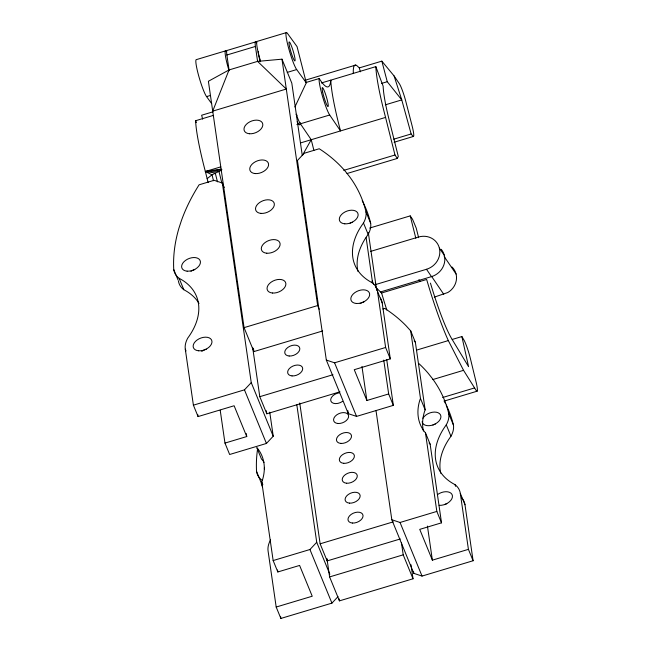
<?xml version="1.0" encoding="UTF-8"?>
<svg xmlns="http://www.w3.org/2000/svg" width="651" height="651" viewBox="0 0 651 651"><rect width="100%" height="100%" fill="white"/><g stroke="black" fill="none" stroke-linecap="round" stroke-linejoin="round"><path stroke-width="0.98" d="M338.032 596.617L331.929 603.127L280.866 618.45L276.187 607.041L312.228 596.226L299.598 565.434L277.822 571.969L273.151 560.56L261.759 481.903L262.394 480.243A78.974 49.378 -22.3 0 0 257.837 448.759L256.787 447.603L261.466 459.004L262.516 460.167A78.974 49.378 -22.3 0 1 264.054 462.365M371.672 282.656L372.307 280.988L366.147 237.745M382.845 308.989L384.725 308.419A244.394 152.806 -22.3 0 1 406.379 326.086L410.7 330.871L420.481 398.461L419.846 400.129A78.974 49.378 -22.3 0 0 424.403 431.605L425.453 432.769L430.132 444.169L441.516 522.834L419.74 529.369L432.37 560.161L468.419 549.346L460.306 493.352A32.159 20.108 -22.3 0 0 454.927 484.58A78.974 49.378 -22.3 0 1 446.277 424.851A32.159 20.108 -22.3 0 0 448.775 413.719A244.394 152.806 -22.3 0 0 432.329 378.491L428.195 373.283A244.394 152.806 -22.3 0 0 418.805 363.51M410.7 330.871L415.371 342.271L425.16 409.87L424.525 411.538A78.974 49.378 -22.3 0 0 423.443 431.068M294.919 106.967L306.295 82.807L297.051 46.603L287.433 33.364A19.742 2.384 73.3 0 0 288.043 45.944A19.742 2.384 73.3 0 0 296.677 69.559L306.295 82.807M347.056 173.516L397.313 158.429L398.298 156.492L389.388 120.899A63.18 7.625 73.3 0 1 383.146 86.192L375.83 66.63L321.334 82.986M302.43 155.353L311.227 139.721L300.404 123.796A19.742 2.384 73.3 0 1 296.148 114.218M269.742 412.148L273.225 436.219L266.438 443.453L229.648 454.496L224.969 443.087L246.745 436.552L234.116 405.76L198.075 416.575L193.396 405.174L244.459 389.843L251.245 382.617L222.341 183.029L214.114 180.303L199.092 184.811A244.394 152.806 -22.3 0 0 181.401 220.64L179.058 227.793A244.394 152.806 -22.3 0 0 173.752 269.547L178.073 280.068M273.151 560.56L309.941 549.517L316.728 542.291L296.832 404.881M207.148 178.659L212.014 174.818L221.316 170.269M434.266 297.149L447.847 292.502A16.975 15.738 -34.2 0 0 451.997 267M225.726 50.811L196.447 59.599A19.742 2.384 73.3 0 0 198.571 75.402A19.742 2.384 73.3 0 0 206.57 96.608L211.665 103.623M255.859 41.827L227.321 50.387A19.742 2.384 73.3 0 0 226.882 55.009L229.046 69.942L212.714 111.134L286.302 89.041L257.584 61.381L255.42 46.449A19.742 2.384 73.3 0 1 256.779 42.795M286.554 32.55L257.267 41.338A19.742 2.384 73.3 0 0 260.579 61.251M226.882 55.009L255.42 46.449M206.57 96.608L210.346 95.477M287.229 72.399L296.677 69.559M304.644 80.398L355.69 65.084M306.019 82.498L319.242 78.527A125.887 15.201 73.3 0 0 330.781 80.154A80.317 9.7 73.3 0 0 340.514 130.924L329.691 114.999A19.742 2.384 73.3 0 1 322.351 95.819A19.742 2.384 73.3 0 1 319.242 78.527M212.893 111.85L201.631 115.235L202.664 119.149M353.306 73.392A80.317 9.7 73.3 0 1 357.179 65.914L359.319 67.899L381.844 61.137L394.091 75.939L399.527 83.979A15.795 1.904 73.3 0 1 405.703 100.978L412.059 125.651A15.795 1.904 73.3 0 1 412.84 136.132L411.147 133.968L401.765 99.896L394.091 75.939M208.133 182.606L205.358 171.498A80.317 9.7 73.3 0 1 195.617 120.72L213.455 115.373M381.624 83.401L387.255 81.717L401.765 99.896L385.351 104.827M296.864 124.626L298.768 124.056A19.742 2.384 73.3 0 0 300.249 122.657M300.404 123.796L329.691 114.999M220.803 166.859L205.358 171.498L212.014 174.818L213.495 180.734M300.713 142.87L385.571 117.408A80.317 9.7 73.3 0 1 375.83 66.63M393.765 139.184L411.147 133.968M394.115 142.244L413.426 136.441M343.761 170.375L394.986 155.003L397.313 158.429M369.638 228.062L410.228 215.88L412.563 219.306L416.233 228.11L418.626 237.664M370.614 251.4L418.43 237.045A17.772 16.47 -34.2 0 1 439.36 248.088L444.356 255.444M439.36 248.088A17.772 16.47 -34.2 0 1 426.503 269.278L375.814 284.487L375.326 282.534M244.068 327.64L317.655 305.555L281.981 59.176L257.584 61.381L229.046 69.942L208.393 81.269L244.068 327.64L253.89 351.589L322.636 330.96M380.461 291.949L431.499 276.626A17.772 16.47 -34.2 0 0 441.256 249.325M375.928 287.539L381.592 292.991L426.649 279.466L428.871 286.912A80.61 9.732 73.3 0 0 448.319 340.587L463.545 370.329L476.361 390.763A15.795 1.904 73.3 0 0 476.263 382.707L470.461 358.847A15.795 1.904 73.3 0 0 464.155 340.359L461.876 336.559L452.225 339.456M326.33 360.076L334.565 362.802L385.62 347.471L377.515 291.477A32.159 20.108 -22.3 0 0 372.128 282.705A78.974 49.378 -22.3 0 1 363.486 222.984A32.159 20.108 -22.3 0 0 365.984 211.844A244.394 152.806 -22.3 0 0 349.53 176.624L345.404 171.408A244.394 152.806 -22.3 0 0 319.234 148.754L304.22 153.262L297.434 160.488L326.33 360.076L348.318 413.678L356.545 416.404L393.342 405.361L386.71 359.555M339.968 391.829L266.804 413.792L259.79 396.687L332.954 374.724M416.55 350.116L448.319 340.587M380.444 298.036A32.159 20.108 -22.3 0 1 382.194 302.886L390.299 358.88L354.258 369.695L366.887 400.495L388.663 393.953L383.756 360.101M432.736 379.582L463.545 370.329M442.672 397.501L474.441 387.972M444.299 401.049L477.118 391.194M400.308 538.955L327.144 560.918L320.129 543.813L393.294 521.85M375.985 410.431L391.821 519.75L400.048 522.476L436.837 511.426L425.453 432.769M410.993 564.751L413.019 578.78L339.431 600.873L329.609 576.916L403.197 554.831L401.455 542.763M391.821 519.75L413.8 573.352L422.035 576.078L473.09 560.747L464.985 504.753L460.306 493.352M221.226 169.114L205.358 171.498L215.245 172.971L217.467 181.849M221.942 169.74L205.358 171.498L218.907 171.229L221.869 183.061M414.142 340.904L415.371 342.271M429.082 443.014L430.132 444.169M297.1 121.77L298.768 124.056M444.169 256.502L456.091 274.047M431.833 276.756L443.754 294.301M426.503 269.278L431.499 276.626M418.927 279.629L420.066 281.297M365.984 211.844L370.663 223.252A32.159 20.108 -22.3 0 1 368.157 234.384A78.974 49.378 -22.3 0 0 357.96 271.394M448.775 413.719L453.454 425.119A32.159 20.108 -22.3 0 1 450.956 436.26A78.974 49.378 -22.3 0 0 440.751 473.261M363.486 222.984L368.157 234.384M446.277 424.851L450.956 436.26M377.515 291.477L382.194 302.886M281.981 59.176L291.803 83.133L302.284 155.532M372.307 280.988L373.747 284.503M420.481 398.461L425.16 409.87M454.927 484.58L455.643 486.338M385.62 347.471L390.299 358.88M468.419 549.346L473.09 560.747M388.663 393.953L393.342 405.361M436.837 511.426L441.516 522.834M317.655 305.555L319.161 309.241M334.565 362.802L356.545 416.404M400.048 522.476L422.035 576.078M403.197 554.831L413.019 578.78M222.341 183.029L224.204 187.569M251.245 382.617L273.225 436.219M316.728 542.291L329.845 574.263M244.459 389.843L266.438 443.453M309.941 549.517L331.929 603.127M173.752 269.547A32.159 20.108 -22.3 0 0 179.139 278.319L183.818 289.719A78.974 49.378 -22.3 0 1 199.035 303.456M261.759 481.903L262.841 484.531M257.584 448.873A244.394 152.806 -22.3 0 0 256.551 471.414L261.23 482.822A32.159 20.108 -22.3 0 0 262.548 486.915M179.139 278.319A78.974 49.378 -22.3 0 1 187.789 338.04A32.159 20.108 -22.3 0 0 185.291 349.18L186.007 350.938M195.617 120.72L196.317 122.583M381.592 292.991L383.813 300.428A80.61 9.732 73.3 0 0 386.808 310.006M381.844 61.137L387.255 81.717M359.319 67.899L360.345 71.822M385.571 117.408L394.986 155.003M410.228 215.88L415.843 238.29M311.227 139.721L313.896 150.373M461.876 336.559L468.574 366.668L451.55 338.463A63.18 7.625 73.3 0 1 430.457 283.104M427.438 526.073L432.37 560.161M368.344 232.757L376.693 290.411M413.515 571.35L413.8 573.352M361.948 366.407L366.887 400.495M347.878 410.675L348.318 413.678M339.147 598.863L339.431 600.873M326.989 558.818L329.609 576.916M326.851 558.908L327.144 560.918M299.737 402.969L320.129 543.813M266.365 410.773L266.804 413.792M253.451 348.578L253.89 351.589M252.645 347.39L259.79 396.687M277.538 569.975L277.822 571.969M280.573 616.448L280.866 618.45M276.187 607.041L268.082 551.047A32.159 20.108 -22.3 0 1 270.58 539.915M246.306 433.55L246.745 436.552M220.209 410.236L224.969 443.087M197.782 414.581L198.075 416.575M185.291 349.18L193.396 405.174M260.327 61.715A9.871 1.188 73.3 0 1 258.284 51.421M190.922 271.321A9.871 6.176 -22.3 0 1 194.804 269.547M201.761 351.418A9.871 6.176 -22.3 0 1 206.334 349.18M350.092 223.155A9.871 6.176 -22.3 0 1 352.492 222.211M360.133 303.618A9.871 6.176 -22.3 0 1 364.023 301.844M183.818 289.719A32.159 20.108 -22.3 0 1 178.431 280.947M362.192 200.695A244.394 152.806 -22.3 0 1 370.663 223.252M422.93 418.227A9.871 6.176 -22.3 0 1 438.115 412.742A9.871 6.176 -22.3 0 1 435.56 423.785A9.871 6.176 -22.3 0 1 422.117 421.718M437.562 494.557A9.871 6.176 -22.3 0 1 452.421 495.72A9.871 6.176 -22.3 0 1 439.124 505.331M444.413 504.663A9.871 6.176 -22.3 0 1 446.814 503.719M432.882 425.022A9.871 6.176 -22.3 0 1 435.283 424.086M264.436 469.045A9.871 6.176 -22.3 0 1 264.518 467.345M446.244 405.052A244.394 152.806 -22.3 0 1 453.454 425.119M444.096 400.926A244.394 152.806 -22.3 0 1 445.414 403.384M461.64 497.812A32.159 20.108 -22.3 0 1 464.985 504.753M261.93 480.186A32.159 20.108 -22.3 0 1 256.551 471.414M342.589 401.341A7.902 4.939 -22.3 0 1 330.863 401.04A7.902 4.939 -22.3 0 1 339.464 392.765M229.038 70.715A19.742 2.384 73.3 0 1 226.605 51.616M297.149 115.178A9.871 1.188 73.3 0 1 296.457 115.007M249.488 133.756A9.871 6.176 -22.3 0 0 262.784 124.146A9.871 6.176 -22.3 0 0 247.925 122.982A9.871 6.176 -22.3 0 0 249.488 133.756M255.257 173.581A9.871 6.176 -22.3 0 0 268.554 163.962A9.871 6.176 -22.3 0 0 253.695 162.799A9.871 6.176 -22.3 0 0 255.257 173.581M261.018 213.398A9.871 6.176 -22.3 0 0 274.315 203.779A9.871 6.176 -22.3 0 0 259.456 202.624A9.871 6.176 -22.3 0 0 261.018 213.398M266.788 253.215A9.871 6.176 -22.3 0 0 280.085 243.596A9.871 6.176 -22.3 0 0 265.226 242.441A9.871 6.176 -22.3 0 0 266.788 253.215M272.549 293.031A9.871 6.176 -22.3 0 0 285.846 283.421A9.871 6.176 -22.3 0 0 270.987 282.257A9.871 6.176 -22.3 0 0 272.549 293.031M187.114 271.158A9.871 6.176 -22.3 0 0 200.41 261.539A9.871 6.176 -22.3 0 0 185.551 260.384A9.871 6.176 -22.3 0 0 187.114 271.158M198.645 350.791A9.871 6.176 -22.3 0 0 211.941 341.181A9.871 6.176 -22.3 0 0 197.082 340.017A9.871 6.176 -22.3 0 0 198.645 350.791M344.802 223.822A9.871 6.176 -22.3 0 0 358.099 214.212A9.871 6.176 -22.3 0 0 343.24 213.048A9.871 6.176 -22.3 0 0 344.802 223.822M356.333 303.464A9.871 6.176 -22.3 0 0 369.63 293.845A9.871 6.176 -22.3 0 0 354.771 292.681A9.871 6.176 -22.3 0 0 356.333 303.464M289.158 356.016A7.902 4.939 -22.3 0 0 299.794 348.318A7.902 4.939 -22.3 0 0 287.905 347.39A7.902 4.939 -22.3 0 0 289.158 356.016M292.039 375.92A7.902 4.939 -22.3 0 0 302.674 368.23A7.902 4.939 -22.3 0 0 290.794 367.302A7.902 4.939 -22.3 0 0 292.039 375.92M349.497 503.142A7.902 4.939 -22.3 0 0 360.133 495.444A7.902 4.939 -22.3 0 0 348.252 494.516A7.902 4.939 -22.3 0 0 349.497 503.142M352.378 523.046A7.902 4.939 -22.3 0 0 363.022 515.356A7.902 4.939 -22.3 0 0 351.133 514.428A7.902 4.939 -22.3 0 0 352.378 523.046M343.728 463.317A7.902 4.939 -22.3 0 0 354.372 455.627A7.902 4.939 -22.3 0 0 342.483 454.699A7.902 4.939 -22.3 0 0 343.728 463.317M346.617 483.229A7.902 4.939 -22.3 0 0 357.253 475.539A7.902 4.939 -22.3 0 0 345.364 474.612A7.902 4.939 -22.3 0 0 346.617 483.229M340.847 443.412A7.902 4.939 -22.3 0 0 351.491 435.722A7.902 4.939 -22.3 0 0 339.602 434.787A7.902 4.939 -22.3 0 0 340.847 443.412M337.967 423.5A7.902 4.939 -22.3 0 0 348.602 415.81A7.902 4.939 -22.3 0 0 336.713 414.882A7.902 4.939 -22.3 0 0 337.967 423.5M289.516 46.457A9.871 1.188 73.3 0 0 294.805 60.917A9.871 1.188 73.3 0 0 291.835 47.01A9.871 1.188 73.3 0 0 289.516 46.457M322.619 91.824A9.871 1.188 73.3 0 0 327.909 106.536A9.871 1.188 73.3 0 0 325.093 92.93A9.871 1.188 73.3 0 0 322.619 91.824"/></g></svg>
